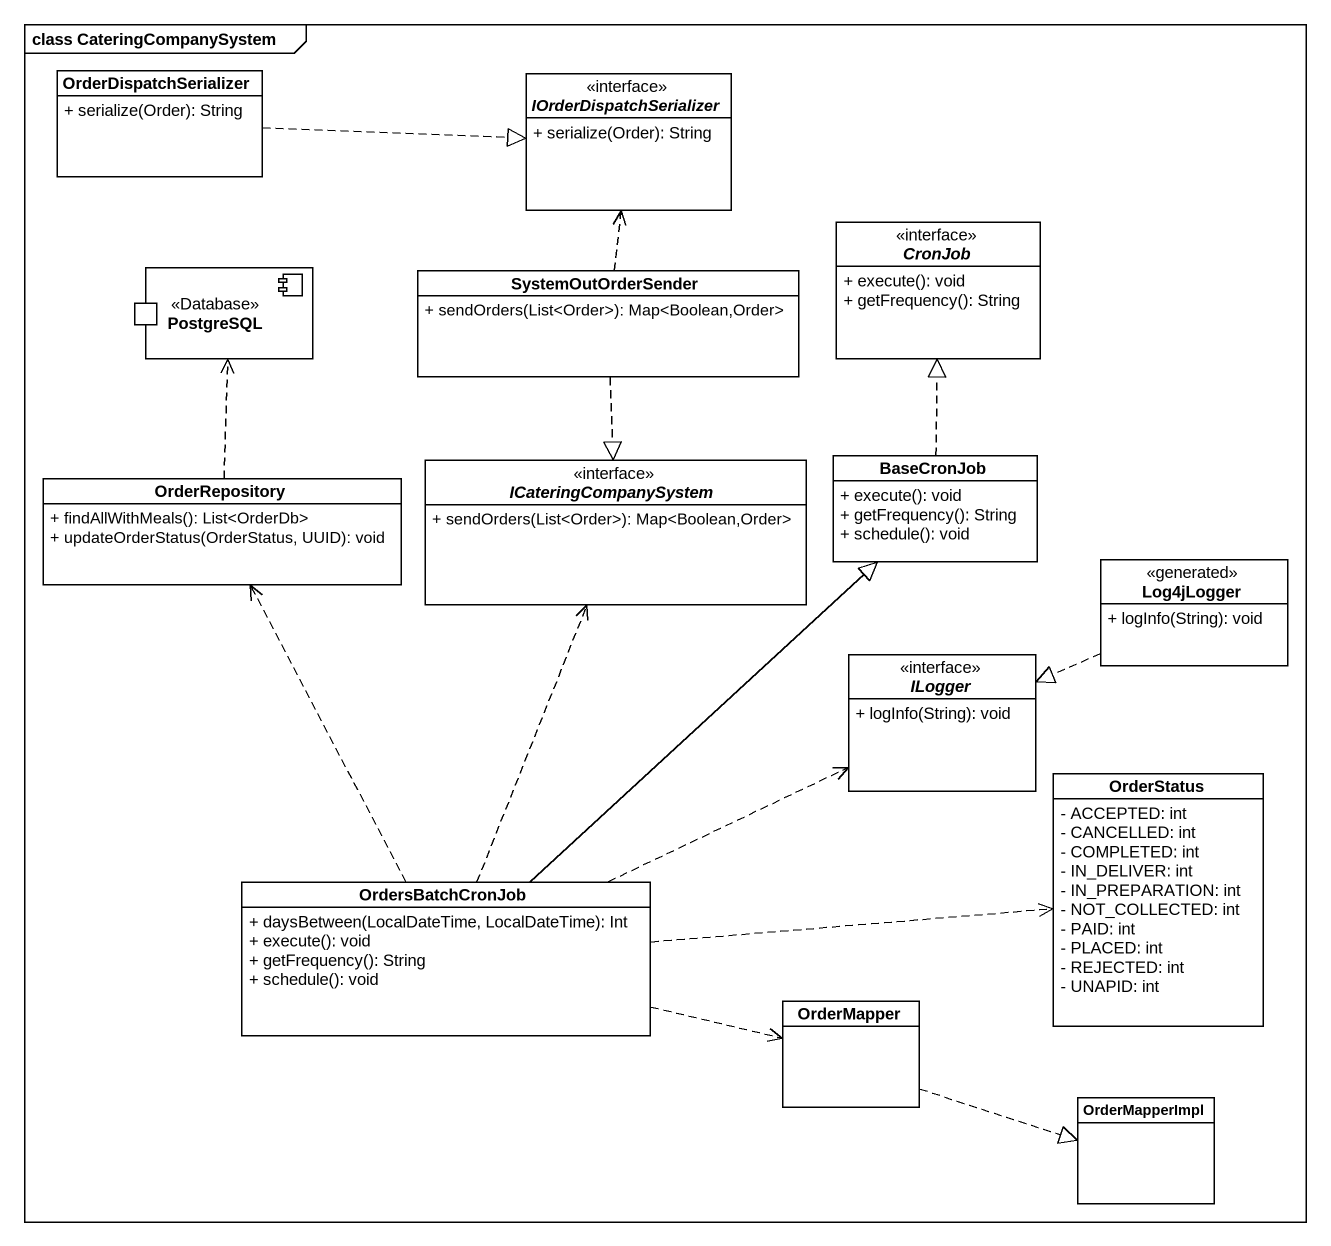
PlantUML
@startuml
mainframe class CateringCompanySystem
allowmixing
hide circle
hide empty members
skinparam classAttributeIconSize 0
class OrderDispatchSerializer {
  + serialize(Order): String
}
interface IOrderDispatchSerializer {
  + serialize(Order): String
}
interface CronJob {
  + execute(): void
  + getFrequency(): String
}
component PostgreSQL <<Database>> {
  port " " as port1
}
class SystemOutOrderSender {
  + sendOrders(List<Order>): Map<Boolean,Order>
}
class OrderRepository {
  + findAllWithMeals(): List<OrderDb>
  + updateOrderStatus(OrderStatus, UUID): void
}
interface ICateringCompanySystem {
  + sendOrders(List<Order>): Map<Boolean,Order>
}
class BaseCronJob {
  + execute(): void
  + getFrequency(): String
  + schedule(): void
}
class Log4jLogger <<generated>> {
  + logInfo(String): void
}
interface ILogger {
  + logInfo(String): void
}
class OrderStatus {
  - ACCEPTED: int
  - CANCELLED: int
  - COMPLETED: int
  - IN_DELIVER: int
  - IN_PREPARATION: int
  - NOT_COLLECTED: int
  - PAID: int
  - PLACED: int
  - REJECTED: int
  - UNAPID: int
}
class OrdersBatchCronJob {
  + daysBetween(LocalDateTime, LocalDateTime): Int
  + execute(): void
  + getFrequency(): String
  + schedule(): void
}
class OrderMapper
class OrderMapperImpl
OrderDispatchSerializer .right.|> IOrderDispatchSerializer
SystemOutOrderSender .up.> IOrderDispatchSerializer
SystemOutOrderSender ..|> ICateringCompanySystem
OrderRepository .up.> PostgreSQL
BaseCronJob .up.|> CronJob
Log4jLogger .left.|> ILogger
OrdersBatchCronJob .up.> OrderRepository
OrdersBatchCronJob .up.> ICateringCompanySystem
OrdersBatchCronJob -up-|> BaseCronJob
OrdersBatchCronJob .right.> ILogger
OrdersBatchCronJob .right.> OrderStatus
OrdersBatchCronJob .right.> OrderMapper
OrderMapper .right.|> OrderMapperImpl
@enduml
